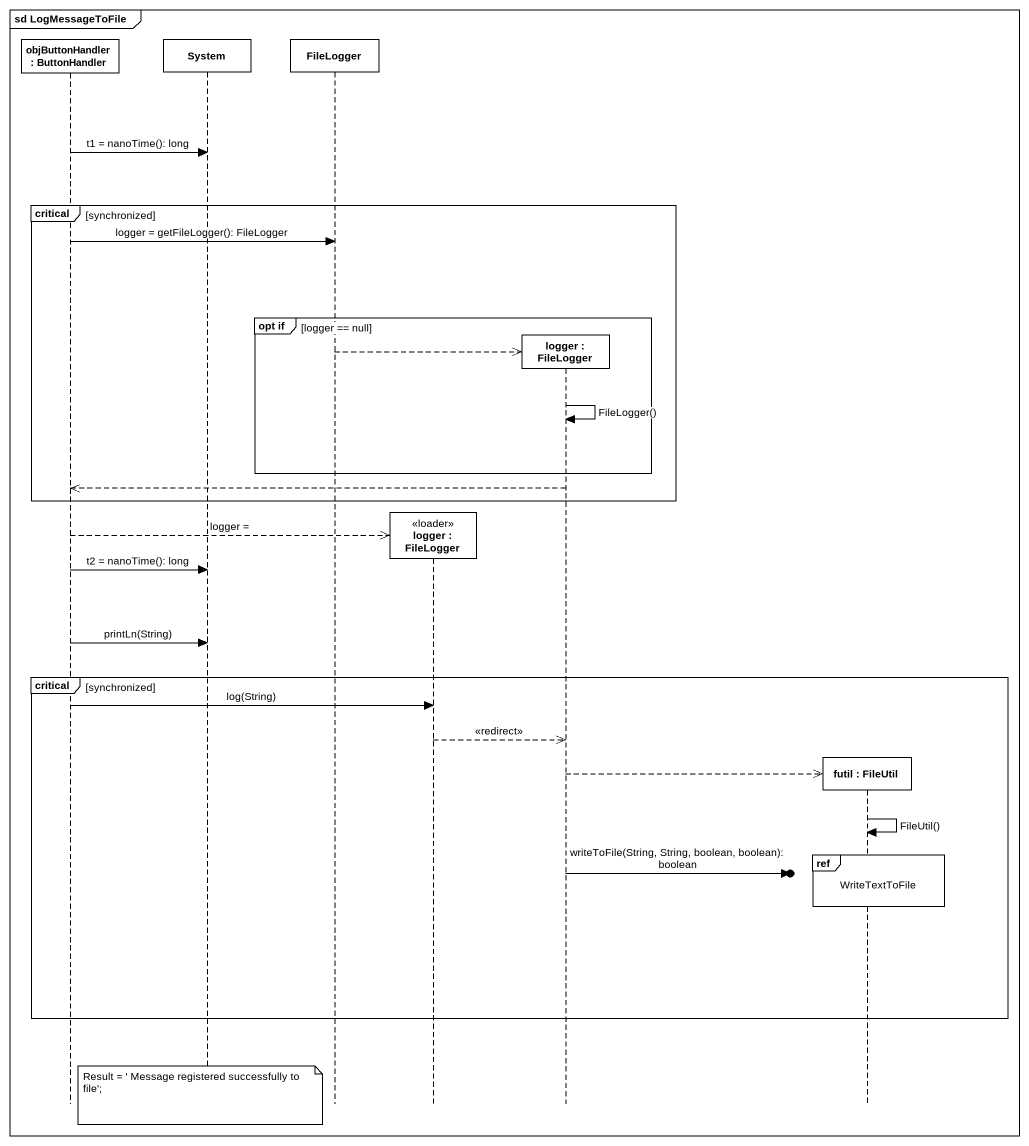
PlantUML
@startuml
mainframe sd LogMessageToFile
hide footbox
participant "objButtonHandler : ButtonHandler" as objButtonHandler
participant System
participant FileLogger
participant "logger : FileLogger" as logger <<loader>>
participant "logger : FileLogger" as logger_2
participant "futil : FileUtil" as futil

objButtonHandler -> System : t1 = nanoTime(): long
critical synchronized
  objButtonHandler -> FileLogger : logger = getFileLogger(): FileLogger
  group opt if [logger == null]
    FileLogger -->> logger_2 **
    logger_2 -> logger_2 : FileLogger()
  end
  logger_2 -->> objButtonHandler
end
objButtonHandler -->> logger ** : logger =
objButtonHandler -> System : t2 = nanoTime(): long
objButtonHandler -> System : printLn(String)
critical synchronized
  objButtonHandler -> logger : log(String)
  logger -->> logger_2 : <<redirect>>
  logger_2 -->> futil **
  futil -> futil : FileUtil()
  ref over futil : WriteTextToFile
  logger_2 ->o] : writeToFile(String, String, boolean, boolean): boolean
end
note over System : Result = ' Message registered successfully to file';
@enduml
